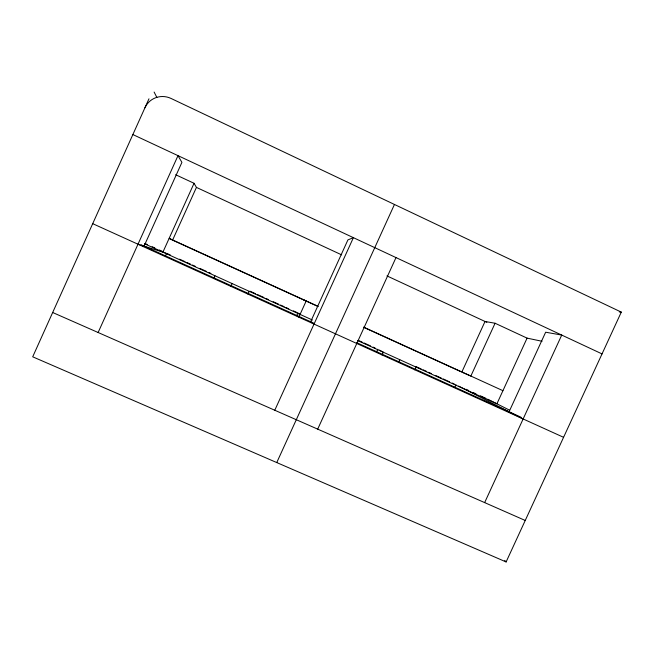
<?xml version="1.0" encoding="UTF-8"?>
<svg xmlns="http://www.w3.org/2000/svg" width="654" height="654" viewBox="0 0 654 654"><rect width="100%" height="100%" fill="white"/><g stroke="black" fill="none" stroke-linecap="round" stroke-linejoin="round"><path stroke-width="0.98" d="M148.973 98.819L32.7 356.814L506.114 561.949L621.3 312.113L171.086 98.468A20.021 19.497 44.6 0 0 144.943 107.763M98.125 332.502L178.002 155.652L181.91 162.38L144.06 246.141M162.92 252.125L194.05 183.284L175.648 174.724M165.372 256.082L166.631 253.302L170.318 254.978M317.795 306.391L172.582 240.132L196.437 187.396L194.05 183.284M213.67 278.514L214.929 275.751M230.854 286.305L232.105 283.55M247.94 294.104L249.207 291.316M296.712 315.735L297.971 312.964L300.063 314.419M298.804 317.182L306.211 300.922L303.857 300.039M274.778 410.246L353.397 237.664L347.92 239.895L310.642 321.743L314.026 324.09M276.756 462.566L394.46 204.465M317.697 429.138L396.005 257.586M376.557 352.007L377.824 349.236M382.067 355.008L383.342 352.236L379.394 350.094M398.932 361.548L399.774 359.7M414.873 369.894L416.14 367.131M454.726 387.536L456.01 384.748M495.078 323.248L470.855 376.05L461.806 372.101L485.031 321.466L495.078 323.248L527.083 338.126L542.052 341.282M527.083 338.126L496.901 403.812L357.542 340.521M509.065 411.791L545.657 332.216L561.737 335.069L484.647 502.607M619.281 311.933L621.3 312.113M138.002 244.22L165.699 253.008M52.672 312.506L525.244 520.47M144.869 243.419L147.591 244.653M152.12 246.713L154.843 247.948M159.372 250.008L162.094 251.242M179.539 259.172L185.066 261.682M186.913 262.516L190.6 264.191M192.44 265.034L195.211 266.284M199.822 268.377L206.272 271.312M209.035 272.571L210.882 273.405M250.163 291.251L255.681 293.752M257.521 294.594L263.954 297.513M265.794 298.347L268.557 299.606M273.151 301.69L278.669 304.2M280.509 305.034L284.188 306.701M286.019 307.535L288.782 308.794M293.376 310.879L297.055 312.547M358.555 340.481L362.226 342.148M364.057 342.982L370.483 345.901M373.238 347.151L375.069 347.985M415.707 366.444L421.201 368.938M423.032 369.772L426.694 371.439M428.525 372.265L431.272 373.516M435.858 375.592L441.352 378.094M443.183 378.928L449.592 381.838M452.339 383.089L454.17 383.914M465.975 389.277L468.697 390.512M473.226 392.572L475.949 393.806M480.477 395.866L485.922 398.335M144.46 243.746L312.448 320.035M141.272 244.874L313.413 323.002M356.749 342.671L520.96 417.195M92.705 223.668L563.576 437.313M318.236 306.407L169.141 238.375L172.582 240.132M363.559 327.09L502.926 390.683M364.253 327.589L460.874 371.676M196.437 187.396L341.641 254.856M386.972 275.914L486.838 322.308M132.868 134.552L602.032 353.912M487.663 399.169L509.548 410.164M458.642 386.097L523.135 418.969M504.757 560.453L506.114 561.949M154.107 92.05L156.862 97.43"/></g></svg>
